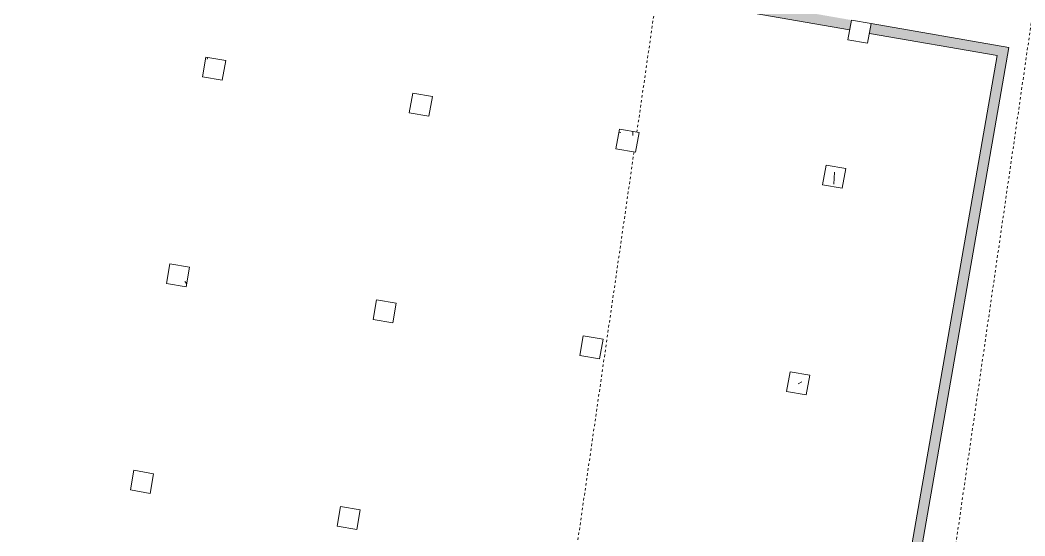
# Model space of a CAD drawing. Extents: x 274235 to 276654, y 142848 to 144425.
# Drawn here: x 275943.09 to 275983.32, y 143134.07 to 143154.73 of the extents above; entities that cross this region are included whole.
import ezdxf

# ---------------------------------------------------------------- set-up
doc = ezdxf.new("R2010")
doc.units = 0
doc.header["$LTSCALE"] = 1.5
doc.linetypes.add('IMPORT-SITE-SETBACK$0$_ACM-G-DASHED _2_', pattern=[19.049999999999997, 12.7, -6.35])
doc.linetypes.add('IMPORT-SITE-SETBACK$0$_ACM-G-DIVIDE _2_', pattern=[31.75, 12.7, -6.35, 0, -6.35, 0, -6.35])
doc.layers.get('0').update_dxf_attribs({"linetype": 'CONTINUOUS', "lineweight": 0})
for name, color, linetype, lineweight in [('_ACM-A-DETL', 7, 'CONTINUOUS', 5), ('_ACM-A-WALL-FULL', 6, 'CONTINUOUS', 13), ('_ACM-A-WALL-PATT', 8, 'CONTINUOUS', 9), ('_ACM-S-STRU-CLOS', 5, 'CONTINUOUS', 5), ('SITE for basement_dwg', 8, 'CONTINUOUS', 5), ('SITE-SETBACK$0$_ACM-A-SITE-SETB-GREN', 7, 'IMPORT-SITE-SETBACK$0$_ACM-G-DIVIDE _2_', 18), ('SITE-SETBACK$0$_ACM-A-SITE-SETB-HIRS', 7, 'IMPORT-SITE-SETBACK$0$_ACM-G-DASHED _2_', 18)]:
    doc.layers.add(name, color=color, linetype=linetype, lineweight=lineweight)

# ---------------------------------------------------------------- blocks, each defined once
blk = doc.blocks.new('SITE for basement_dwg-3947335-B1_Working')
at = {"layer": 'SITE-SETBACK$0$_ACM-A-SITE-SETB-GREN'}
blk.add_line((97460.47013338858, 129187.7945639176), (97608.86011490028, 124087.7946233286), dxfattribs=at)
at = {"layer": 'SITE-SETBACK$0$_ACM-A-SITE-SETB-GREN', "flags": 128}
blk.add_lwpolyline([(97632.13697501703, 123287.7946233058), (98317.05497741779, 99747.91857528756), (104047.3671112068, 48720.05524063174), (105297.7440502448, 42929.93852633738)], dxfattribs=at)
at = {"layer": 'SITE-SETBACK$0$_ACM-A-SITE-SETB-HIRS', "flags": 128}
blk.add_lwpolyline([(-37023.91463470459, 263715.2671470642), (-36076.2802734375, 263611.0981197357), (-34553.99073028564, 263447.1474342346), (-33351.62023162842, 263319.6644172668), (-32150.31279754639, 263193.641166687), (-30948.67977142334, 263069.0291366577), (-29746.87445831299, 262945.869134903), (-28544.99013519287, 262824.1465511322), (-27343.1371383667, 262703.8973770142), (-26141.04044342041, 262584.9704475403), (-24938.88684844971, 262467.5799980164), (-23736.84187316895, 262351.5466938019), (-22534.47220611572, 262236.9253463745), (-21331.92609405518, 262123.7576560974), (-20129.56125640869, 262012.0497264862), (-18926.90003967285, 261901.661518097), (-17724.18542480469, 261792.8088874817), (-16521.37371063232, 261685.2938346863), (-15318.5064163208, 261579.3157730103), (-14115.69624328613, 261474.6874732971), (-12912.56165313721, 261371.4994449616), (-11709.5072479248, 261269.7372150421), (-10506.32364654541, 261169.4064044952), (-9303.263496398926, 261070.5292758942), (-8099.917686462403, 260972.9739532471), (-6896.307411193848, 260876.9381523132), (-5693.074333190918, 260782.3751277924), (-4489.850204467773, 260689.1338710785), (-3286.051795959473, 260597.2907352448), (-2082.344261169434, 260507.0187530518), (-878.9424438476562, 260418.0905838013), (324.7344436645508, 260330.561548233), (1528.783073425293, 260244.4705753326), (2732.499961853027, 260159.9206695557), (3936.099555969238, 260076.7009105683), (5140.072441101074, 259994.9189758301), (6343.929702758789, 259914.5645561218), (7547.812347412109, 259835.6280860901), (8751.610038757324, 259758.1387176514), (9955.658218383789, 259681.976978302), (11159.81791687012, 259607.3249492645), (12363.84727478027, 259534.1010398865), (13568.00633239746, 259462.3332386017), (14771.99244689941, 259391.9724235535), (15975.89596557617, 259323.057559967), (17179.99914550781, 259255.4532489777), (18384.36367034912, 259189.3737335205), (19588.45397949219, 259124.7284469605), (20792.56547546387, 259061.5017871857), (21996.54785919189, 258999.7224216461), (23200.68531036377, 258939.2565975189), (24404.98098754883, 258880.301027298), (25609.05311584473, 258822.7757339478), (26813.1452255249, 258766.6694774628), (28017.10730743408, 258712.0097885132), (29221.22257995605, 258658.6641368866), (30425.45924377441, 258606.8316841125), (31629.41413879395, 258556.4110527039), (32833.52474212646, 258507.4243202209), (34037.62563323975, 258459.8773460388), (35241.56587982178, 258413.7369327545), (36445.52191162109, 258369.0157032013), (37649.41534423828, 258325.7172660828), (38853.2244644165, 258283.8218154908), (40057.15087127686, 258243.3623161316), (41261.21640777588, 258204.3183364868), (42464.99897766114, 258166.8023452759), (43668.46801757812, 258130.598154068), (44872.15911102295, 258095.8073310852), (46076.03266143799, 258062.4321079254), (47279.62032318115, 258030.5837440491), (48483.13988494873, 258000.03956604), (49686.71768188477, 257971.0320262909), (50890.11476135254, 257943.3317146301), (52093.61630249023, 257917.13007164), (53296.72340393066, 257892.357542038), (54499.98604583741, 257868.9032516479), (55703.31665039062, 257846.9492149353), (56906.45600891113, 257826.4191932678), (58109.5329284668, 257807.3104171753), (59312.45415496826, 257789.607427597), (60515.28792572021, 257773.3088264465), (61718.098487854, 257758.4313926697), (62920.78508758545, 257744.958732605), (64123.44725799561, 257732.9071502686), (65325.98622131348, 257722.2600498199), (66528.67359924316, 257713.0328807831), (67730.95294189453, 257705.2948760986), (68933.32325744629, 257698.8950901031), (70135.42247772217, 257693.9833488465), (71337.5467376709, 257690.3932800293), (72539.7041091919, 257688.3070640564), (73738.61312866211, 257687.6279029846), (108727.9793167114, 257687.5601863861), (113292.6511154175, 100804.8266448975), (118869.1871032715, 51146.32468414307), (124297.3438873291, 26010.17545318604), (123861.1133728027, 26087.57217979431), (121197.571144104, 26537.27719116211), (118534.6597595215, 26965.39988327027), (115855.0497360229, 27370.20469093323), (113184.5215988159, 27752.14426231384), (110514.316734314, 28114.45109939575), (107834.1273574829, 28453.53695106507), (105150.84765625, 28769.511926651), (102476.6257858276, 29063.81293487549), (101419.2901229858, 29173.42283439636), (99332.89804077148, 29379.87087631226), (97249.84644317627, 29572.20871734619), (95386.10823059082, 29736.38119888306), (93328.860206604, 29905.79872703552), (91274.35263824463, 30066.1207447052), (89285.54340362549, 30210.98469924927), (87281.28356933594, 30350.35164070129), (85266.40961456299, 30483.23390769958), (82981.26858520508, 30624.9891204834), (52801.59803771973, 29105.12251663208), (-37024.56411743164, 33301.88865852356)], dxfattribs=at)
blk = doc.blocks.new('M_Concrete-Rectangular-Column - 800 x 800mm-V811-B1_Working')
at = {"layer": '_ACM-A-DETL', "color": 250}
for p, q in [((400.0000000000002, 400.0000000000002), (-399.9999999999999, 400.0000000000002)), ((-399.9999999999999, 400.0000000000002), (-399.9999999999999, -399.9999999999999)), ((400.0000000000002, -399.9999999999999), (400.0000000000002, 400.0000000000002)), ((-399.9999999999999, -399.9999999999999), (400.0000000000002, -399.9999999999999))]:
    blk.add_line(p, q, dxfattribs=at)
blk = doc.blocks.new('M_Concrete-Rectangular-Column - 800 x 800mm-V820-B1_Working')
at = {"layer": '_ACM-S-STRU-CLOS'}
h = blk.add_hatch(dxfattribs=at)
h.set_pattern_fill('FP_516', color=256, style=0, pattern_type=2)
h.set_pattern_definition([(49.99999999999999, (-697804.125, -688404.566), (3643.681986006824, -318.7812880006761), [381, -4191]), (355, (-697804.125, -688404.566), (-704.8562580461121, 3821.135846227694), [304.8, -3352.8]), (100.451, (-697500.484, -688431.1309999999), (2938.852362929117, 3502.332152374178), [323.8, -3561.801]), (46.184, (-697804.125, -687388.566), (5421.581919880712, -840.8554984886337), [571.5, -6286.5]), (96.636, (-697352.3259999999, -687458.635), (4748.051319755933, 4948.551449789822), [485.7, -5342.701999999999]), (351.184, (-697804.125, -687388.566), (4748.100788072627, 4948.506072045693), [457.2, -5029.2]), (21, (-697296.125, -687642.566), (3032.287836333134, -2045.304476687058), [381, -4191]), (326, (-697296.125, -687642.566), (1236.042244531653, 3683.761809559103), [304.8, -3352.8]), (71.45100000000001, (-697043.434, -687813.0079999999), (4268.342513760047, 1638.424823382678), [323.8, -3561.801]), (37.50000000000001, (-697804.125, -688404.566), (61.77206501183639, 1691.100777463062), [167.64, -3144.52, 167.64, -6601.46]), (37.50000000000001, (-697804.125, -688404.566), (61.77206501183639, 1691.100777463062), [-3479.8, -3235.96, 167.64, -3197.86]), (7.499999999999999, (-697804.125, -688404.566), (1336.393250206115, 2003.61149636239), [167.64, -1772.92, 167.64, -4351.02]), (7.499999999999999, (-697804.125, -688404.566), (1336.393250206115, 2003.61149636239), [-2108.2, -3068.32, 167.64, -1115.06]), (327.5, (-698936.965, -688404.566), (2711.817807077548, -114.578640950727), [167.64, -1102.36, -9220.2]), (327.5, (-698936.965, -688404.566), (2711.817807077548, -114.578640950727), [-1270, 167.64, -3794.76, -5257.8]), (327.5, (-698936.965, -688404.566), (2711.817807077548, -114.578640950727), [-5232.4, 167.64, -5090.16]), (317.5, (-699444.965, -688404.566), (2962.585592803855, 508.5334453662156), [167.64, -1483.36, 167.64, -6197.6]), (317.5, (-699444.965, -688404.566), (2962.585592803855, 508.5334453662156), [-1818.64, -2463.8, 167.64, -3566.16])])
h.paths.add_polyline_path([(400.0000000006714, -399.9999999991814), (400.0000000006714, 400.00000000081), (-399.99999999932, 400.00000000081), (-399.99999999932, -399.9999999991814)])
at = {"layer": '_ACM-A-DETL', "color": 250}
for p, q in [((400.0000000000002, 400.0000000000002), (-399.9999999999999, 400.0000000000002)), ((-399.9999999999999, 400.0000000000002), (-399.9999999999999, -399.9999999999999)), ((400.0000000000002, -399.9999999999999), (400.0000000000002, 400.0000000000002)), ((-399.9999999999999, -399.9999999999999), (400.0000000000002, -399.9999999999999))]:
    blk.add_line(p, q, dxfattribs=at)
blk = doc.blocks.new('M_Concrete-Rectangular-Column - 800 x 800mm-V821-B1_Working')
at = {"layer": '_ACM-S-STRU-CLOS'}
h = blk.add_hatch(dxfattribs=at)
h.set_pattern_fill('FP_517', color=256, style=0, pattern_type=2)
h.set_pattern_definition([(49.99999999999999, (-706204.1240000001, -680004.566), (3643.681986006824, -318.7812880006761), [381, -4191]), (355, (-706204.1240000001, -680004.566), (-704.8562580461121, 3821.135846227694), [304.8, -3352.8]), (100.451, (-705900.484, -680031.1309999999), (2938.852362929117, 3502.332152374178), [323.8, -3561.801]), (46.184, (-706204.1240000001, -678988.566), (5421.581919880712, -840.8554984886337), [571.5, -6286.5]), (96.636, (-705752.3259999999, -679058.6359999999), (4748.051319755933, 4948.551449789822), [485.7, -5342.701999999999]), (351.184, (-706204.1240000001, -678988.566), (4748.100788072627, 4948.506072045693), [457.2, -5029.2]), (21, (-705696.1240000001, -679242.566), (3032.287836333134, -2045.304476687058), [381, -4191]), (326, (-705696.1240000001, -679242.566), (1236.042244531653, 3683.761809559103), [304.8, -3352.8]), (71.45100000000001, (-705443.434, -679413.0079999999), (4268.342513760047, 1638.424823382678), [323.8, -3561.801]), (37.50000000000001, (-706204.1240000001, -680004.566), (61.77206501183639, 1691.100777463062), [167.64, -3144.52, 167.64, -6601.46]), (37.50000000000001, (-706204.1240000001, -680004.566), (61.77206501183639, 1691.100777463062), [-3479.8, -3235.96, 167.64, -3197.86]), (7.499999999999999, (-706204.1240000001, -680004.566), (1336.393250206115, 2003.61149636239), [167.64, -1772.92, 167.64, -4351.02]), (7.499999999999999, (-706204.1240000001, -680004.566), (1336.393250206115, 2003.61149636239), [-2108.2, -3068.32, 167.64, -1115.06]), (327.5, (-707336.964, -680004.566), (2711.817807077548, -114.578640950727), [167.64, -1102.36, -9220.2]), (327.5, (-707336.964, -680004.566), (2711.817807077548, -114.578640950727), [-1270, 167.64, -3794.76, -5257.8]), (327.5, (-707336.964, -680004.566), (2711.817807077548, -114.578640950727), [-5232.4, 167.64, -5090.16]), (317.5, (-707844.964, -680004.566), (2962.585592803855, 508.5334453662156), [167.64, -1483.36, 167.64, -6197.6]), (317.5, (-707844.964, -680004.566), (2962.585592803855, 508.5334453662156), [-1818.64, -2463.8, 167.64, -3566.16])])
h.paths.add_polyline_path([(400.0000000006714, -399.9999999993547), (400.0000000006714, 400.0000000006368), (-399.9999999993547, 400.0000000006368), (-399.9999999993547, -399.9999999993547)])
at = {"layer": '_ACM-A-DETL', "color": 250}
for p, q in [((400.0000000000002, 400.0000000000002), (-399.9999999999999, 400.0000000000002)), ((-399.9999999999999, 400.0000000000002), (-399.9999999999999, -399.9999999999999)), ((400.0000000000002, -399.9999999999999), (400.0000000000002, 400.0000000000002)), ((-399.9999999999999, -399.9999999999999), (400.0000000000002, -399.9999999999999))]:
    blk.add_line(p, q, dxfattribs=at)
blk = doc.blocks.new('M_Concrete-Rectangular-Column - 800 x 800mm-V830-B1_Working')
at = {"layer": '_ACM-S-STRU-CLOS'}
h = blk.add_hatch(dxfattribs=at)
h.set_pattern_fill('FP_524', color=256, style=0, pattern_type=2)
h.set_pattern_definition([(49.99999999999999, (-706204.1240000001, -688404.566), (3643.681986006824, -318.7812880006761), [381, -4191]), (355, (-706204.1240000001, -688404.566), (-704.8562580461121, 3821.135846227694), [304.8, -3352.8]), (100.451, (-705900.484, -688431.1309999999), (2938.852362929117, 3502.332152374178), [323.8, -3561.801]), (46.184, (-706204.1240000001, -687388.566), (5421.581919880712, -840.8554984886337), [571.5, -6286.5]), (96.636, (-705752.3259999999, -687458.635), (4748.051319755933, 4948.551449789822), [485.7, -5342.701999999999]), (351.184, (-706204.1240000001, -687388.566), (4748.100788072627, 4948.506072045693), [457.2, -5029.2]), (21, (-705696.1240000001, -687642.566), (3032.287836333134, -2045.304476687058), [381, -4191]), (326, (-705696.1240000001, -687642.566), (1236.042244531653, 3683.761809559103), [304.8, -3352.8]), (71.45100000000001, (-705443.434, -687813.0079999999), (4268.342513760047, 1638.424823382678), [323.8, -3561.801]), (37.50000000000001, (-706204.1240000001, -688404.566), (61.77206501183639, 1691.100777463062), [167.64, -3144.52, 167.64, -6601.46]), (37.50000000000001, (-706204.1240000001, -688404.566), (61.77206501183639, 1691.100777463062), [-3479.8, -3235.96, 167.64, -3197.86]), (7.499999999999999, (-706204.1240000001, -688404.566), (1336.393250206115, 2003.61149636239), [167.64, -1772.92, 167.64, -4351.02]), (7.499999999999999, (-706204.1240000001, -688404.566), (1336.393250206115, 2003.61149636239), [-2108.2, -3068.32, 167.64, -1115.06]), (327.5, (-707336.964, -688404.566), (2711.817807077548, -114.578640950727), [167.64, -1102.36, -9220.2]), (327.5, (-707336.964, -688404.566), (2711.817807077548, -114.578640950727), [-1270, 167.64, -3794.76, -5257.8]), (327.5, (-707336.964, -688404.566), (2711.817807077548, -114.578640950727), [-5232.4, 167.64, -5090.16]), (317.5, (-707844.964, -688404.566), (2962.585592803855, 508.5334453662156), [167.64, -1483.36, 167.64, -6197.6]), (317.5, (-707844.964, -688404.566), (2962.585592803855, 508.5334453662156), [-1818.64, -2463.8, 167.64, -3566.16])])
h.paths.add_polyline_path([(400.0000000006368, -399.9999999992853), (400.0000000006368, 400.0000000007061), (-399.9999999993893, 400.0000000007061), (-399.9999999993893, -399.9999999992853)])
at = {"layer": '_ACM-A-DETL', "color": 250}
for p, q in [((400.0000000000002, 400.0000000000002), (-399.9999999999999, 400.0000000000002)), ((-399.9999999999999, 400.0000000000002), (-399.9999999999999, -399.9999999999999)), ((400.0000000000002, -399.9999999999999), (400.0000000000002, 400.0000000000002)), ((-399.9999999999999, -399.9999999999999), (400.0000000000002, -399.9999999999999))]:
    blk.add_line(p, q, dxfattribs=at)
blk = doc.blocks.new('M_Concrete-Rectangular-Column - 800 x 800mm-V840-B1_Working')
at = {"layer": '_ACM-S-STRU-CLOS'}
h = blk.add_hatch(dxfattribs=at)
h.set_pattern_fill('FP_529', color=256, style=0, pattern_type=2)
h.set_pattern_definition([(49.99999999999999, (-714604.1240000001, -688404.566), (3643.681986006824, -318.7812880006761), [381, -4191]), (355, (-714604.1240000001, -688404.566), (-704.8562580461121, 3821.135846227694), [304.8, -3352.8]), (100.451, (-714300.484, -688431.1309999999), (2938.852362929117, 3502.332152374178), [323.8, -3561.801]), (46.184, (-714604.1240000001, -687388.566), (5421.581919880712, -840.8554984886337), [571.5, -6286.5]), (96.636, (-714152.3259999999, -687458.635), (4748.051319755933, 4948.551449789822), [485.7, -5342.701999999999]), (351.184, (-714604.1240000001, -687388.566), (4748.100788072627, 4948.506072045693), [457.2, -5029.2]), (21, (-714096.1240000001, -687642.566), (3032.287836333134, -2045.304476687058), [381, -4191]), (326, (-714096.1240000001, -687642.566), (1236.042244531653, 3683.761809559103), [304.8, -3352.8]), (71.45100000000001, (-713843.434, -687813.0079999999), (4268.342513760047, 1638.424823382678), [323.8, -3561.801]), (37.50000000000001, (-714604.1240000001, -688404.566), (61.77206501183639, 1691.100777463062), [167.64, -3144.52, 167.64, -6601.46]), (37.50000000000001, (-714604.1240000001, -688404.566), (61.77206501183639, 1691.100777463062), [-3479.8, -3235.96, 167.64, -3197.86]), (7.499999999999999, (-714604.1240000001, -688404.566), (1336.393250206115, 2003.61149636239), [167.64, -1772.92, 167.64, -4351.02]), (7.499999999999999, (-714604.1240000001, -688404.566), (1336.393250206115, 2003.61149636239), [-2108.2, -3068.32, 167.64, -1115.06]), (327.5, (-715736.964, -688404.566), (2711.817807077548, -114.578640950727), [167.64, -1102.36, -9220.2]), (327.5, (-715736.964, -688404.566), (2711.817807077548, -114.578640950727), [-1270, 167.64, -3794.76, -5257.8]), (327.5, (-715736.964, -688404.566), (2711.817807077548, -114.578640950727), [-5232.4, 167.64, -5090.16]), (317.5, (-716244.964, -688404.566), (2962.585592803855, 508.5334453662156), [167.64, -1483.36, 167.64, -6197.6]), (317.5, (-716244.964, -688404.566), (2962.585592803855, 508.5334453662156), [-1818.64, -2463.8, 167.64, -3566.16])])
h.paths.add_polyline_path([(400.0000000007407, -399.9999999992507), (400.0000000007407, 400.0000000007407), (-399.9999999992507, 400.0000000007061), (-399.9999999992507, -399.9999999992853)])
at = {"layer": '_ACM-A-DETL', "color": 250}
for p, q in [((400.0000000000002, 400.0000000000002), (-399.9999999999999, 400.0000000000002)), ((-399.9999999999999, 400.0000000000002), (-399.9999999999999, -399.9999999999999)), ((400.0000000000002, -399.9999999999999), (400.0000000000002, 400.0000000000002)), ((-399.9999999999999, -399.9999999999999), (400.0000000000002, -399.9999999999999))]:
    blk.add_line(p, q, dxfattribs=at)
blk = doc.blocks.new('M_Concrete-Rectangular-Column - 800 x 800mm-V850-B1_Working')
at = {"layer": '_ACM-S-STRU-CLOS'}
h = blk.add_hatch(dxfattribs=at)
h.set_pattern_fill('FP_534', color=256, style=0, pattern_type=2)
h.set_pattern_definition([(49.99999999999999, (-723004.1240000001, -688404.566), (3643.681986006824, -318.7812880006761), [381, -4191]), (355, (-723004.1240000001, -688404.566), (-704.8562580461121, 3821.135846227694), [304.8, -3352.8]), (100.451, (-722700.484, -688431.1309999999), (2938.852362929117, 3502.332152374178), [323.8, -3561.801]), (46.184, (-723004.1240000001, -687388.566), (5421.581919880712, -840.8554984886337), [571.5, -6286.5]), (96.636, (-722552.3259999999, -687458.635), (4748.051319755933, 4948.551449789822), [485.7, -5342.701999999999]), (351.184, (-723004.1240000001, -687388.566), (4748.100788072627, 4948.506072045693), [457.2, -5029.2]), (21, (-722496.1240000001, -687642.566), (3032.287836333134, -2045.304476687058), [381, -4191]), (326, (-722496.1240000001, -687642.566), (1236.042244531653, 3683.761809559103), [304.8, -3352.8]), (71.45100000000001, (-722243.434, -687813.0079999999), (4268.342513760047, 1638.424823382678), [323.8, -3561.801]), (37.50000000000001, (-723004.1240000001, -688404.566), (61.77206501183639, 1691.100777463062), [167.64, -3144.52, 167.64, -6601.46]), (37.50000000000001, (-723004.1240000001, -688404.566), (61.77206501183639, 1691.100777463062), [-3479.8, -3235.96, 167.64, -3197.86]), (7.499999999999999, (-723004.1240000001, -688404.566), (1336.393250206115, 2003.61149636239), [167.64, -1772.92, 167.64, -4351.02]), (7.499999999999999, (-723004.1240000001, -688404.566), (1336.393250206115, 2003.61149636239), [-2108.2, -3068.32, 167.64, -1115.06]), (327.5, (-724136.964, -688404.566), (2711.817807077548, -114.578640950727), [167.64, -1102.36, -9220.2]), (327.5, (-724136.964, -688404.566), (2711.817807077548, -114.578640950727), [-1270, 167.64, -3794.76, -5257.8]), (327.5, (-724136.964, -688404.566), (2711.817807077548, -114.578640950727), [-5232.4, 167.64, -5090.16]), (317.5, (-724644.964, -688404.566), (2962.585592803855, 508.5334453662156), [167.64, -1483.36, 167.64, -6197.6]), (317.5, (-724644.964, -688404.566), (2962.585592803855, 508.5334453662156), [-1818.64, -2463.8, 167.64, -3566.16])])
h.paths.add_polyline_path([(400.0000000007407, -399.9999999992507), (400.0000000007407, 400.0000000007407), (-399.9999999992853, 400.0000000007407), (-399.9999999992853, -399.9999999992507)])
at = {"layer": '_ACM-A-DETL', "color": 250}
for p, q in [((400.0000000000002, 400.0000000000002), (-399.9999999999999, 400.0000000000002)), ((-399.9999999999999, 400.0000000000002), (-399.9999999999999, -399.9999999999999)), ((400.0000000000002, -399.9999999999999), (400.0000000000002, 400.0000000000002)), ((-399.9999999999999, -399.9999999999999), (400.0000000000002, -399.9999999999999))]:
    blk.add_line(p, q, dxfattribs=at)
blk = doc.blocks.new('M_Concrete-Rectangular-Column - 800 x 800mm-V925-B1_Working')
at = {"layer": '_ACM-S-STRU-CLOS'}
h = blk.add_hatch(dxfattribs=at)
h.set_pattern_fill('FP_581', color=256, style=0, pattern_type=2)
h.set_pattern_definition([(49.99999999999999, (-697804.125, -696804.566), (3643.681986006824, -318.7812880006761), [381, -4191]), (355, (-697804.125, -696804.566), (-704.8562580461121, 3821.135846227694), [304.8, -3352.8]), (100.451, (-697500.484, -696831.1309999999), (2938.852362929117, 3502.332152374178), [323.8, -3561.801]), (46.184, (-697804.125, -695788.566), (5421.581919880712, -840.8554984886337), [571.5, -6286.5]), (96.636, (-697352.3259999999, -695858.635), (4748.051319755933, 4948.551449789822), [485.7, -5342.701999999999]), (351.184, (-697804.125, -695788.566), (4748.100788072627, 4948.506072045693), [457.2, -5029.2]), (21, (-697296.125, -696042.566), (3032.287836333134, -2045.304476687058), [381, -4191]), (326, (-697296.125, -696042.566), (1236.042244531653, 3683.761809559103), [304.8, -3352.8]), (71.45100000000001, (-697043.434, -696213.0079999999), (4268.342513760047, 1638.424823382678), [323.8, -3561.801]), (37.50000000000001, (-697804.125, -696804.566), (61.77206501183639, 1691.100777463062), [167.64, -3144.52, 167.64, -6601.46]), (37.50000000000001, (-697804.125, -696804.566), (61.77206501183639, 1691.100777463062), [-3479.8, -3235.96, 167.64, -3197.86]), (7.499999999999999, (-697804.125, -696804.566), (1336.393250206115, 2003.61149636239), [167.64, -1772.92, 167.64, -4351.02]), (7.499999999999999, (-697804.125, -696804.566), (1336.393250206115, 2003.61149636239), [-2108.2, -3068.32, 167.64, -1115.06]), (327.5, (-698936.965, -696804.566), (2711.817807077548, -114.578640950727), [167.64, -1102.36, -9220.2]), (327.5, (-698936.965, -696804.566), (2711.817807077548, -114.578640950727), [-1270, 167.64, -3794.76, -5257.8]), (327.5, (-698936.965, -696804.566), (2711.817807077548, -114.578640950727), [-5232.4, 167.64, -5090.16]), (317.5, (-699444.965, -696804.566), (2962.585592803855, 508.5334453662156), [167.64, -1483.36, 167.64, -6197.6]), (317.5, (-699444.965, -696804.566), (2962.585592803855, 508.5334453662156), [-1818.64, -2463.8, 167.64, -3566.16])])
h.paths.add_polyline_path([(400.0000000006368, -399.9999999991814), (400.0000000006368, 400.00000000081), (-399.9999999993547, 400.00000000081), (-399.9999999993547, -399.9999999991814)])
at = {"layer": '_ACM-A-DETL', "color": 250}
for p, q in [((400.0000000000002, 400.0000000000002), (-399.9999999999999, 400.0000000000002)), ((-399.9999999999999, 400.0000000000002), (-399.9999999999999, -399.9999999999999)), ((400.0000000000002, -399.9999999999999), (400.0000000000002, 400.0000000000002)), ((-399.9999999999999, -399.9999999999999), (400.0000000000002, -399.9999999999999))]:
    blk.add_line(p, q, dxfattribs=at)
blk = doc.blocks.new('M_Concrete-Rectangular-Column - 800 x 800mm-V926-B1_Working')
at = {"layer": '_ACM-A-DETL', "color": 250}
for p, q in [((400.0000000000002, 400.0000000000002), (-399.9999999999999, 400.0000000000002)), ((-399.9999999999999, 400.0000000000002), (-399.9999999999999, -399.9999999999999)), ((400.0000000000002, -399.9999999999999), (400.0000000000002, 400.0000000000002)), ((-399.9999999999999, -399.9999999999999), (400.0000000000002, -399.9999999999999))]:
    blk.add_line(p, q, dxfattribs=at)
blk = doc.blocks.new('M_Concrete-Rectangular-Column - 800 x 800mm-V927-B1_Working')
at = {"layer": '_ACM-S-STRU-CLOS'}
h = blk.add_hatch(dxfattribs=at)
h.set_pattern_fill('FP_582', color=256, style=0, pattern_type=2)
h.set_pattern_definition([(49.99999999999999, (-714604.1240000001, -696804.566), (3643.681986006824, -318.7812880006761), [381, -4191]), (355, (-714604.1240000001, -696804.566), (-704.8562580461121, 3821.135846227694), [304.8, -3352.8]), (100.451, (-714300.484, -696831.1309999999), (2938.852362929117, 3502.332152374178), [323.8, -3561.801]), (46.184, (-714604.1240000001, -695788.566), (5421.581919880712, -840.8554984886337), [571.5, -6286.5]), (96.636, (-714152.3259999999, -695858.635), (4748.051319755933, 4948.551449789822), [485.7, -5342.701999999999]), (351.184, (-714604.1240000001, -695788.566), (4748.100788072627, 4948.506072045693), [457.2, -5029.2]), (21, (-714096.1240000001, -696042.566), (3032.287836333134, -2045.304476687058), [381, -4191]), (326, (-714096.1240000001, -696042.566), (1236.042244531653, 3683.761809559103), [304.8, -3352.8]), (71.45100000000001, (-713843.434, -696213.0079999999), (4268.342513760047, 1638.424823382678), [323.8, -3561.801]), (37.50000000000001, (-714604.1240000001, -696804.566), (61.77206501183639, 1691.100777463062), [167.64, -3144.52, 167.64, -6601.46]), (37.50000000000001, (-714604.1240000001, -696804.566), (61.77206501183639, 1691.100777463062), [-3479.8, -3235.96, 167.64, -3197.86]), (7.499999999999999, (-714604.1240000001, -696804.566), (1336.393250206115, 2003.61149636239), [167.64, -1772.92, 167.64, -4351.02]), (7.499999999999999, (-714604.1240000001, -696804.566), (1336.393250206115, 2003.61149636239), [-2108.2, -3068.32, 167.64, -1115.06]), (327.5, (-715736.964, -696804.566), (2711.817807077548, -114.578640950727), [167.64, -1102.36, -9220.2]), (327.5, (-715736.964, -696804.566), (2711.817807077548, -114.578640950727), [-1270, 167.64, -3794.76, -5257.8]), (327.5, (-715736.964, -696804.566), (2711.817807077548, -114.578640950727), [-5232.4, 167.64, -5090.16]), (317.5, (-716244.964, -696804.566), (2962.585592803855, 508.5334453662156), [167.64, -1483.36, 167.64, -6197.6]), (317.5, (-716244.964, -696804.566), (2962.585592803855, 508.5334453662156), [-1818.64, -2463.8, 167.64, -3566.16])])
h.paths.add_polyline_path([(400.0000000007061, -399.9999999992507), (400.0000000007061, 400.0000000007407), (-399.9999999992853, 400.0000000007061), (-399.9999999992853, -399.9999999992853)])
at = {"layer": '_ACM-A-DETL', "color": 250}
for p, q in [((400.0000000000002, 400.0000000000002), (-399.9999999999999, 400.0000000000002)), ((-399.9999999999999, 400.0000000000002), (-399.9999999999999, -399.9999999999999)), ((400.0000000000002, -399.9999999999999), (400.0000000000002, 400.0000000000002)), ((-399.9999999999999, -399.9999999999999), (400.0000000000002, -399.9999999999999))]:
    blk.add_line(p, q, dxfattribs=at)
blk = doc.blocks.new('M_Concrete-Rectangular-Column - 800 x 800mm-V1087-B1_Working')
at = {"layer": '_ACM-S-STRU-CLOS'}
h = blk.add_hatch(dxfattribs=at)
h.set_pattern_fill('FP_680', color=256, style=0, pattern_type=2)
h.set_pattern_definition([(49.99999999999999, (-723004.1240000001, -696804.565), (3643.681986006824, -318.7812880006761), [381, -4191]), (355, (-723004.1240000001, -696804.565), (-704.8562580461121, 3821.135846227694), [304.8, -3352.8]), (100.451, (-722700.484, -696831.1309999999), (2938.852362929117, 3502.332152374178), [323.8, -3561.801]), (46.184, (-723004.1240000001, -695788.565), (5421.581919880712, -840.8554984886337), [571.5, -6286.5]), (96.636, (-722552.3259999999, -695858.635), (4748.051319755933, 4948.551449789822), [485.7, -5342.701999999999]), (351.184, (-723004.1240000001, -695788.565), (4748.100788072627, 4948.506072045693), [457.2, -5029.2]), (21, (-722496.1240000001, -696042.565), (3032.287836333134, -2045.304476687058), [381, -4191]), (326, (-722496.1240000001, -696042.565), (1236.042244531653, 3683.761809559103), [304.8, -3352.8]), (71.45100000000001, (-722243.434, -696213.0079999999), (4268.342513760047, 1638.424823382678), [323.8, -3561.801]), (37.50000000000001, (-723004.1240000001, -696804.565), (61.77206501183639, 1691.100777463062), [167.64, -3144.52, 167.64, -6601.46]), (37.50000000000001, (-723004.1240000001, -696804.565), (61.77206501183639, 1691.100777463062), [-3479.8, -3235.96, 167.64, -3197.86]), (7.499999999999999, (-723004.1240000001, -696804.565), (1336.393250206115, 2003.61149636239), [167.64, -1772.92, 167.64, -4351.02]), (7.499999999999999, (-723004.1240000001, -696804.565), (1336.393250206115, 2003.61149636239), [-2108.2, -3068.32, 167.64, -1115.06]), (327.5, (-724136.964, -696804.565), (2711.817807077548, -114.578640950727), [167.64, -1102.36, -9220.2]), (327.5, (-724136.964, -696804.565), (2711.817807077548, -114.578640950727), [-1270, 167.64, -3794.76, -5257.8]), (327.5, (-724136.964, -696804.565), (2711.817807077548, -114.578640950727), [-5232.4, 167.64, -5090.16]), (317.5, (-724644.964, -696804.565), (2962.585592803855, 508.5334453662156), [167.64, -1483.36, 167.64, -6197.6]), (317.5, (-724644.964, -696804.565), (2962.585592803855, 508.5334453662156), [-1818.64, -2463.8, 167.64, -3566.16])])
h.paths.add_polyline_path([(400.0000000006714, -399.9999999992507), (400.0000000006714, 400.0000000007407), (-399.99999999932, 400.0000000007407), (-399.99999999932, -399.9999999992507)])
at = {"layer": '_ACM-A-DETL', "color": 250}
for p, q in [((400.0000000000002, 400.0000000000002), (-399.9999999999999, 400.0000000000002)), ((-399.9999999999999, 400.0000000000002), (-399.9999999999999, -399.9999999999999)), ((400.0000000000002, -399.9999999999999), (400.0000000000002, 400.0000000000002)), ((-399.9999999999999, -399.9999999999999), (400.0000000000002, -399.9999999999999))]:
    blk.add_line(p, q, dxfattribs=at)
blk = doc.blocks.new('M_Concrete-Rectangular-Column - 800 x 800mm-V1088-B1_Working')
at = {"layer": '_ACM-S-STRU-CLOS'}
h = blk.add_hatch(dxfattribs=at)
h.set_pattern_fill('FP_681', color=256, style=0, pattern_type=2)
h.set_pattern_definition([(49.99999999999999, (-723004.1240000001, -702704.565), (3643.681986006824, -318.7812880006761), [381, -4191]), (355, (-723004.1240000001, -702704.565), (-704.8562580461121, 3821.135846227694), [304.8, -3352.8]), (100.451, (-722700.484, -702731.1309999999), (2938.852362929117, 3502.332152374178), [323.8, -3561.801]), (46.184, (-723004.1240000001, -701688.565), (5421.581919880712, -840.8554984886337), [571.5, -6286.5]), (96.636, (-722552.3259999999, -701758.635), (4748.051319755933, 4948.551449789822), [485.7, -5342.701999999999]), (351.184, (-723004.1240000001, -701688.565), (4748.100788072627, 4948.506072045693), [457.2, -5029.2]), (21, (-722496.1240000001, -701942.565), (3032.287836333134, -2045.304476687058), [381, -4191]), (326, (-722496.1240000001, -701942.565), (1236.042244531653, 3683.761809559103), [304.8, -3352.8]), (71.45100000000001, (-722243.434, -702113.0079999999), (4268.342513760047, 1638.424823382678), [323.8, -3561.801]), (37.50000000000001, (-723004.1240000001, -702704.565), (61.77206501183639, 1691.100777463062), [167.64, -3144.52, 167.64, -6601.46]), (37.50000000000001, (-723004.1240000001, -702704.565), (61.77206501183639, 1691.100777463062), [-3479.8, -3235.96, 167.64, -3197.86]), (7.499999999999999, (-723004.1240000001, -702704.565), (1336.393250206115, 2003.61149636239), [167.64, -1772.92, 167.64, -4351.02]), (7.499999999999999, (-723004.1240000001, -702704.565), (1336.393250206115, 2003.61149636239), [-2108.2, -3068.32, 167.64, -1115.06]), (327.5, (-724136.964, -702704.565), (2711.817807077548, -114.578640950727), [167.64, -1102.36, -9220.2]), (327.5, (-724136.964, -702704.565), (2711.817807077548, -114.578640950727), [-1270, 167.64, -3794.76, -5257.8]), (327.5, (-724136.964, -702704.565), (2711.817807077548, -114.578640950727), [-5232.4, 167.64, -5090.16]), (317.5, (-724644.964, -702704.565), (2962.585592803855, 508.5334453662156), [167.64, -1483.36, 167.64, -6197.6]), (317.5, (-724644.964, -702704.565), (2962.585592803855, 508.5334453662156), [-1818.64, -2463.8, 167.64, -3566.16])])
h.paths.add_polyline_path([(400.00000000081, -399.9999999993547), (400.00000000081, 400.0000000006368), (-399.9999999991814, 400.0000000006368), (-399.9999999991814, -399.9999999993547)])
at = {"layer": '_ACM-A-DETL', "color": 250}
for p, q in [((400.0000000000002, 400.0000000000002), (-399.9999999999999, 400.0000000000002)), ((-399.9999999999999, 400.0000000000002), (-399.9999999999999, -399.9999999999999)), ((400.0000000000002, -399.9999999999999), (400.0000000000002, 400.0000000000002)), ((-399.9999999999999, -399.9999999999999), (400.0000000000002, -399.9999999999999))]:
    blk.add_line(p, q, dxfattribs=at)
blk = doc.blocks.new('BASEMENT20250512')
at = {"layer": '_ACM-A-WALL-PATT', "lineweight": 5}
h = blk.add_hatch(color=256, dxfattribs=at)
h.paths.add_polyline_path([(728604.1244339172, 702704.5654889401), (728604.1140369192, 703104.5654591493), (723404.1244636949, 703104.5654591493), (723404.1244636949, 702704.5654889401)])
h.paths.add_polyline_path([(722604.1244636949, 702704.5654889401), (722604.1244636949, 703104.5654591493), (715004.1244636949, 703104.5654591493), (715004.1244636949, 702704.5654889401)])
h.paths.add_polyline_path([(714204.1244636949, 702704.5654889401), (714204.1244636949, 703104.5654591493), (706604.1244934727, 703104.5654591493), (706604.1244934727, 702704.5654889401)])
h.paths.add_polyline_path([(703703.4709778735, 702704.5654889401), (705804.1244934727, 702704.5654889401), (705804.1244934727, 703104.5654591493), (698204.1245232506, 703104.5654591493), (698204.1245232506, 702704.5654889401)])
h.paths.add_polyline_path([(697404.1245232505, 702704.5654889401), (697404.1245232505, 703104.5654591493), (689804.1245530286, 703104.5654591494), (689804.1245530286, 702704.5654889402)])
h.paths.add_polyline_path([(689004.1245530286, 702704.5654889402), (689004.1245530286, 703104.5654591494), (681404.1245828064, 703104.5654889402), (681404.1245828064, 702704.5654889402)])
h.paths.add_polyline_path([(680604.1245828064, 702704.5654889402), (680604.1245828064, 703104.5654591494), (673004.1246125839, 703104.5654889402), (673004.1246125839, 702704.5654889402)])
h.paths.add_polyline_path([(672204.124612584, 702704.5654889402), (672204.124612584, 703104.5654591494), (664604.1246423621, 703104.5654591494), (664604.1246423621, 702704.5654889402), (667831.0494331297, 702704.5654889402)])
h.paths.add_polyline_path([(663804.124642362, 702704.5654889402), (663804.124642362, 703104.5654591494), (656204.1246721399, 703104.5654591494), (656204.1246721399, 702704.5654889403)])
h.paths.add_polyline_path([(655404.1246721399, 702704.5654889403), (655404.1246721399, 703104.5654591494), (647804.1247019179, 703104.5654889405), (647804.1247019179, 702704.5654889403)])
h.paths.add_polyline_path([(647004.1247019178, 702704.5654889403), (647004.1247019178, 703104.5654591494), (639404.1247316956, 703104.5654889405), (639404.1247316956, 702704.5654889403)])
h.paths.add_polyline_path([(638604.1247316956, 702704.5654889403), (638604.1247316956, 703104.5654591494), (631004.1247614734, 703104.5654591494), (631004.1247614734, 702704.5654889403), (631958.6278883859, 702704.5654889403)])
h.paths.add_polyline_path([(630204.1247614734, 702704.5654889403), (630204.1247614734, 703104.5654591494), (622604.1247912514, 703104.5654591494), (622604.1247912514, 702704.5654889403)])
h.paths.add_polyline_path([(621804.1247912514, 702704.5654889403), (621804.1247912514, 703104.5654591494), (614204.1248210293, 703104.5654591494), (614204.1248210293, 702704.5654889403)])
h.paths.add_polyline_path([(613404.1248210293, 702704.5654889403), (613404.1248210293, 703104.5654591494), (605804.1248508071, 703104.5654591498), (605804.1248508071, 702704.5654889403)])
h.paths.add_polyline_path([(605004.1248508072, 702704.5654889403), (605004.1248508072, 703104.5654591498), (597404.124880585, 703104.5654591498), (597404.124880585, 702704.5654889403)])
h.paths.add_polyline_path([(596086.206343642, 702704.5654889403), (596604.124880585, 702704.5654889403), (596604.124880585, 703104.5654591498), (589004.1249103628, 703104.5654889406), (589004.1249103631, 702704.5654889405)])
h.paths.add_polyline_path([(581683.2370845634, 702704.5654889405), (588204.1249103628, 702704.5654889405), (588204.1249103628, 703104.5654591498), (581683.2370845634, 703104.5654889406), (581683.2370845634, 703083.2914061617)])
blk.add_hatch(color=256, dxfattribs=at).paths.add_polyline_path([(728604.1244339171, 612804.5657867016), (729004.1244339172, 612804.5657867016), (729004.1244339173, 703104.5654889401), (728604.1244339172, 703104.5654889401), (728604.1244339171, 625629.4462116756)])
at = {"layer": '_ACM-A-WALL-FULL', "lineweight": 9}
for p, q in [((729004.1244339165, 703104.5654889393), (723404.1244636942, 703104.5654889393)), ((729004.1244339164, 612404.5657867009), (729004.1244339165, 703104.5654889393)), ((715004.1244636942, 702704.5654889393), (722604.124463694, 702704.5654889393)), ((723404.124463694, 702704.5654889393), (728604.1244339164, 702704.5654889393)), ((728604.1244339164, 702704.5654889393), (728604.1244339163, 638404.5656973703))]:
    blk.add_line(p, q, dxfattribs=at)
at = {"layer": '_ACM-S-STRU-CLOS'}
for name, p in [('M_Concrete-Rectangular-Column - 800 x 800mm-V1088-B1_Working', (723004.124463694, 702704.5654591486)), ('M_Concrete-Rectangular-Column - 800 x 800mm-V925-B1_Working', (697804.1245232499, 696804.5655187045)), ('M_Concrete-Rectangular-Column - 800 x 800mm-V926-B1_Working', (706204.124493472, 696804.5655187045)), ('M_Concrete-Rectangular-Column - 800 x 800mm-V927-B1_Working', (714604.1244636942, 696804.5655187045)), ('M_Concrete-Rectangular-Column - 800 x 800mm-V1087-B1_Working', (723004.124463694, 696804.5654889264)), ('M_Concrete-Rectangular-Column - 800 x 800mm-V820-B1_Working', (697804.1245232499, 688404.5655187044)), ('M_Concrete-Rectangular-Column - 800 x 800mm-V830-B1_Working', (706204.124493472, 688404.5655187044)), ('M_Concrete-Rectangular-Column - 800 x 800mm-V840-B1_Working', (714604.1244636942, 688404.5655187044)), ('M_Concrete-Rectangular-Column - 800 x 800mm-V850-B1_Working', (723004.1244339165, 688404.5655187044)), ('M_Concrete-Rectangular-Column - 800 x 800mm-V811-B1_Working', (697804.1245232499, 680004.5655484821)), ('M_Concrete-Rectangular-Column - 800 x 800mm-V821-B1_Working', (706204.124493472, 680004.5655484821))]:
    blk.add_blockref(name, p, dxfattribs=at)
at = {"layer": 'SITE for basement_dwg', "color": 250}
blk.add_blockref('SITE for basement_dwg-3947335-B1_Working', (617306.3804256108, 573116.7708000222), dxfattribs=at)

msp = doc.modelspace()

# ---------------------------------------------------------------- block references
at = {"xscale": 0.0009999999999999994, "yscale": 0.001, "zscale": 0.001, "rotation": 350.1075696352769}
msp.add_blockref('BASEMENT20250512', (275143.7222229671, 142586.2208173259), dxfattribs=at)

doc.saveas('drawing.dxf')
